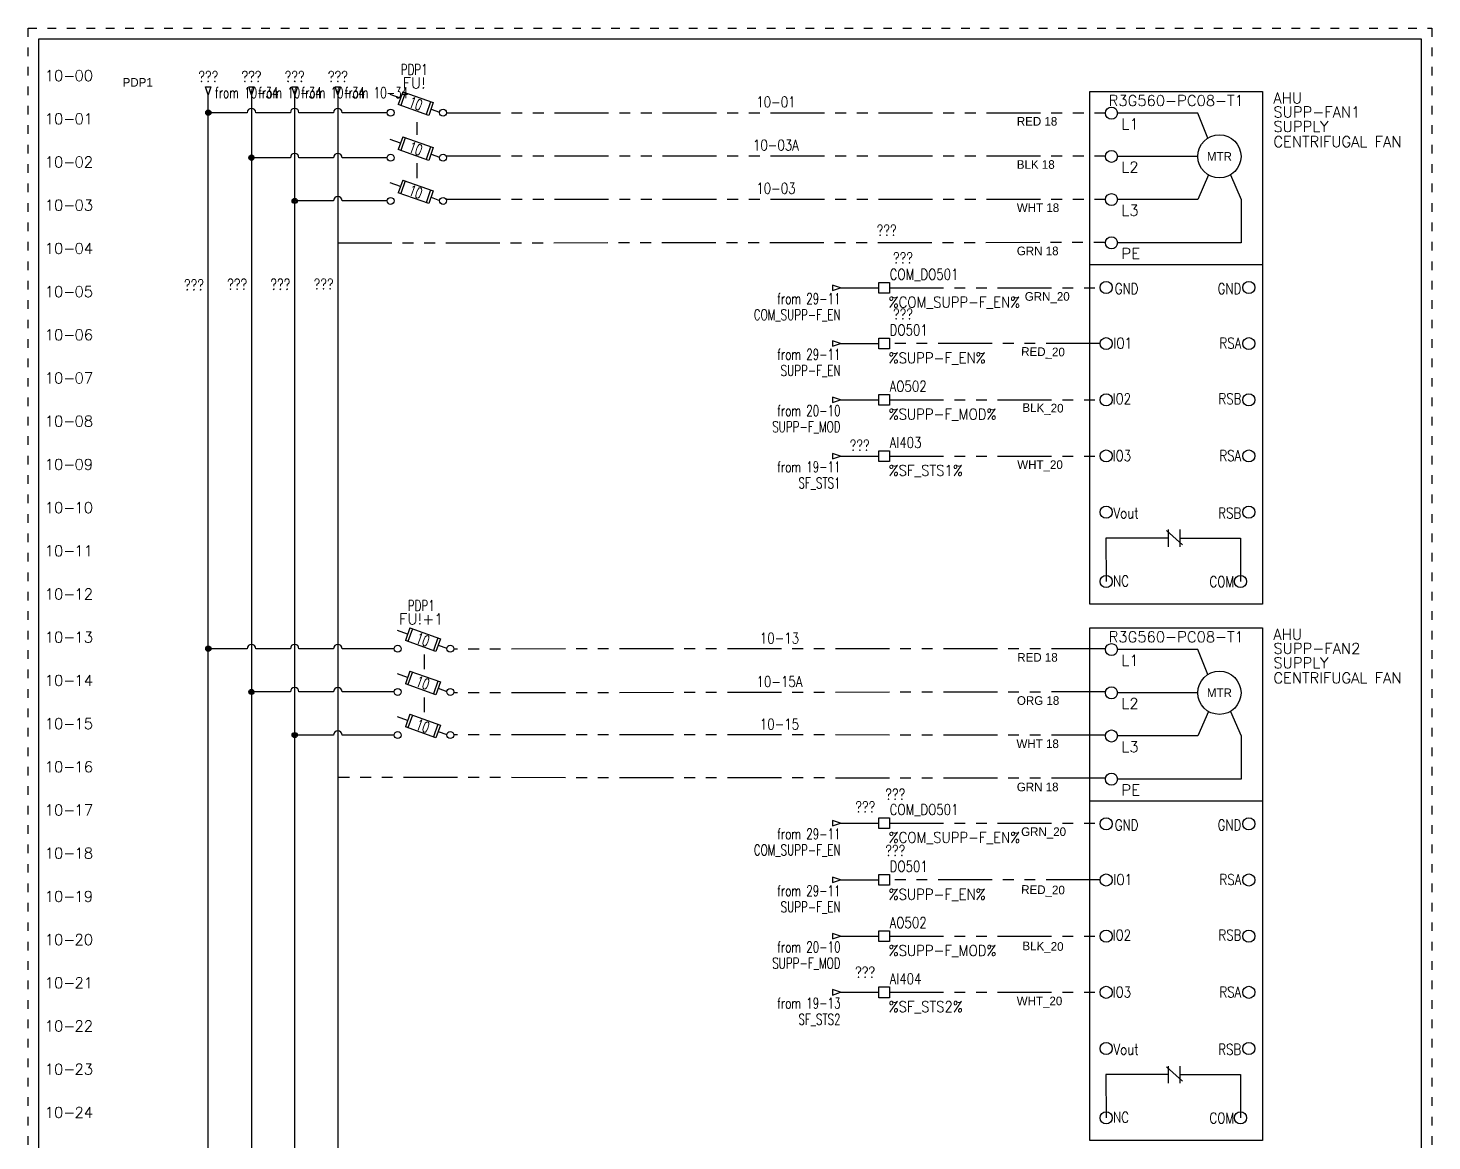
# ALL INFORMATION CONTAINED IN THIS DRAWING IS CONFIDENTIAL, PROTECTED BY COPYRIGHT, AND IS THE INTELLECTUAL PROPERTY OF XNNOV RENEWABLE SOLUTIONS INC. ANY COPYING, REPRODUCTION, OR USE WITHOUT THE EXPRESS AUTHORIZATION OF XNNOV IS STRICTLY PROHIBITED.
# Model space of a CAD drawing. Header units: inches. Extents: x 0 to 16.2, y 0 to 21.2.
# Drawn here: x 0 to 16.25, y 8.37 to 21.25 of the extents above; entities that cross this region are included whole.
import ezdxf
from ezdxf.enums import TextEntityAlignment as Align

# ---------------------------------------------------------------- set-up
doc = ezdxf.new("R2010")
doc.units = ezdxf.units.IN
doc.header["$MEASUREMENT"] = 0
doc.linetypes.add('DOT2', pattern=[0.125, 0, -0.125])
doc.linetypes.add('PHANTOM2', pattern=[1.25, 0.625, -0.125, 0.125, -0.125, 0.125, -0.125])
for name, color, linetype in [('BLK_18', 251, 'Continuous'), ('BLK_20', 250, 'Continuous'), ('BRN_8', 46, 'Continuous'), ('GRN_14', 76, 'Continuous'), ('GRN_20', 3, 'Continuous'), ('LINK', 7, 'Continuous'), ('MISC', 7, 'Continuous'), ('ORG_8', 30, 'Continuous'), ('RED_18', 1, 'Continuous'), ('RED_20', 1, 'Continuous'), ('SYMS', 7, 'Continuous'), ('TAGFIXED', 7, 'Continuous'), ('WHT_18', 7, 'Continuous'), ('WHT_20', 7, 'Continuous'), ('WIREFIXED', 7, 'Continuous'), ('WIRENO', 92, 'Continuous'), ('YEL_8', 2, 'Continuous')]:
    doc.layers.add(name, color=color, linetype=linetype)
doc.layers.add('TITLEBLOCK_FRAME', color=7, linetype='DOT2', plot=False)
doc.styles.add('TB_BODY', font='arial.ttf')
doc.styles.add('WD', font='romans.shx')

# ---------------------------------------------------------------- blocks, each defined once
blk = doc.blocks.new('HDS21FL')
for p, q in [((-0.19, 0.168), (-0.307, 0.21)), ((-0.163, 0.241), (-0.216, 0.094)), ((-0.134, 0.231), (-0.187, 0.084)), ((-0.163, 0.241), (0.19, 0.116)), ((0.137, -0.032), (-0.216, 0.094)), ((0.16, 0.126), (0.108, -0.021)), ((0.19, 0.116), (0.137, -0.032)), ((0.164, 0.042), (0.264, 0.006))]:
    blk.add_line(p, q)
at = {"linetype": 'Continuous'}
for centre in [(-0.304, 0), (0.304, 0)]:
    blk.add_circle(centre, 0.04, dxfattribs=at)
at = {"style": 'WD', "width": 0.7}
for tag, p in [('INST', (-0.031, 0.607)), ('LOC', (-0.031, 0.438))]:
    blk.add_attdef(tag, text='', height=0.125, dxfattribs=at).set_placement(p, align=Align.CENTER)
at = {"style": 'WD'}
blk.add_attdef('TAG2', text='', height=0.125, dxfattribs=at).set_placement((-0.031, 0.281), align=Align.CENTER)
for tag, p in [('X2LINK', (0, 0.375)), ('X8LINK', (0, -0.109))]:
    blk.add_attdef(tag, p, '', height=0.01, dxfattribs=at)
at = {"style": 'WD', "width": 0.7}
blk.add_attdef('RATING1', text='', height=0.125, rotation=340.3798, dxfattribs=at).set_placement((-0.013, 0.105), align=Align.MIDDLE_CENTER)
at = {"style": 'WD'}
for tag, p, height, flags in [('CONTACT', (0.098, 0.24), 0.01, 9), ('FAMILY', (0.098, 0.264), 0.01, 9), ('X4TERM01', (-0.344, 0), 0.0125, 1), ('X1TERM02', (0.344, 0), 0.0125, 1)]:
    blk.add_attdef(tag, p, '', height=height, dxfattribs=dict(at, flags=flags))
at = {"linetype": 'Continuous', "style": 'WD', "flags": 8}
blk.add_attdef('TERM01', text='', height=0.125, dxfattribs=at).set_placement((-0.406, -0.031), align=Align.TOP_RIGHT)
blk.add_attdef('TERM02', text='', height=0.125, dxfattribs=at).set_placement((0.406, -0.031), align=Align.TOP_LEFT)
blk = doc.blocks.new('Hds11fl')
for p, q in [((-0.19, 0.168), (-0.307, 0.21)), ((-0.163, 0.241), (-0.216, 0.094)), ((-0.134, 0.231), (-0.187, 0.084)), ((-0.163, 0.241), (0.19, 0.116)), ((0.137, -0.032), (-0.216, 0.094)), ((0.16, 0.126), (0.108, -0.021)), ((0.19, 0.116), (0.137, -0.032)), ((0.164, 0.042), (0.264, 0.006))]:
    blk.add_line(p, q)
at = {"linetype": 'Continuous'}
for centre in [(-0.304, 0), (0.304, 0)]:
    blk.add_circle(centre, 0.04, dxfattribs=at)
at = {"style": 'WD', "width": 0.7}
for tag, p in [('INST', (-0.031, 0.607)), ('LOC', (-0.031, 0.438))]:
    blk.add_attdef(tag, text='', height=0.125, dxfattribs=at).set_placement(p, align=Align.CENTER)
at = {"style": 'WD'}
blk.add_attdef('TAG1', text='', height=0.125, dxfattribs=at).set_placement((-0.031, 0.281), align=Align.CENTER)
for tag, p in [('X2LINK', (0, 0.406)), ('X8LINK', (0, -0.109))]:
    blk.add_attdef(tag, p, '', height=0.01, dxfattribs=at)
at = {"style": 'WD', "width": 0.7}
blk.add_attdef('RATING1', text='', height=0.125, rotation=340.3798, dxfattribs=at).set_placement((-0.013, 0.105), align=Align.MIDDLE_CENTER)
at = {"linetype": 'Continuous', "style": 'WD', "flags": 9}
for tag, p in [('ASSYCODE', (0.126, 0.206)), ('MFG', (0.126, 0.228)), ('CAT', (0.126, 0.247))]:
    blk.add_attdef(tag, text='', height=0.01, dxfattribs=at).set_placement(p, align=Align.CENTER)
at = {"style": 'WD'}
for tag, p, height, flags in [('CONTACT', (0.098, 0.187), 0.01, 9), ('FAMILY', (0.098, 0.264), 0.01, 9), ('X4TERM01', (-0.344, 0), 0.0125, 1), ('X1TERM02', (0.344, 0), 0.0125, 1)]:
    blk.add_attdef(tag, p, '', height=height, dxfattribs=dict(at, flags=flags))
at = {"linetype": 'Continuous', "style": 'WD', "flags": 8}
blk.add_attdef('TERM01', text='', height=0.125, dxfattribs=at).set_placement((-0.406, -0.031), align=Align.TOP_RIGHT)
blk.add_attdef('TERM02', text='', height=0.125, dxfattribs=at).set_placement((0.406, -0.031), align=Align.TOP_LEFT)
blk = doc.blocks.new('HT0001')
for p, q in [((-0.062, 0.062), (0.062, 0.062)), ((-0.062, -0.062), (-0.062, 0.062)), ((0.062, 0.062), (0.062, -0.062)), ((0.062, -0.062), (-0.062, -0.062))]:
    blk.add_line(p, q)
at = {"style": 'WD'}
for tag, p, width in [('INST', (0.062, 0.42), 0.7), ('LOC', (0.062, 0.25), 0.7), ('DESC1', (0.05, -0.385), 0.8)]:
    blk.add_attdef(tag, p, '', height=0.125, dxfattribs=dict(at, width=width))
at = {"linetype": 'Continuous', "style": 'WD'}
for tag, p, height, width, flags in [('TERM01', (0.062, 0.094), 0.125, 0.8, 8), ('TAGSTRIP', (0.05, -0.229), 0.125, 0.9, 8), ('CAT', (0.213, -0.406), 0.109, 0.8, 1), ('DESC2', (0.05, -0.541), 0.125, 0.8, 8), ('DESC3', (0.05, -0.698), 0.125, 0.8, 8)]:
    blk.add_attdef(tag, p, '', height=height, dxfattribs=dict(at, width=width, flags=flags))
at = {"style": 'WD', "flags": 1}
for tag, p, height in [('X4TERM01', (-0.062, 0), 0.0125), ('X4TERMDESC01', (-0.055, -0.023), 0.025), ('X2TERMDESC01', (-0.006, 0.029), 0.025), ('STRIPSEQ', (0, 0), 0.00125), ('X2TERM01', (0, 0.062), 0.0125), ('X2PIN01', (0.033, 0.084), 0.0125), ('X1TERMDESC01', (0.039, 0.007), 0.025), ('X1TERM01', (0.062, 0), 0.0125), ('X1PIN01', (0.087, 0.016), 0.0125), ('X4PIN01', (-0.114, -0.038), 0.0125), ('LINKTERM', (0, -0.002), 0.00125), ('X8TERM01', (0, -0.062), 0.0125), ('X8TERMDESC01', (0, -0.054), 0.025), ('X8PIN01', (0.026, -0.096), 0.0125)]:
    blk.add_attdef(tag, p, '', height=height, dxfattribs=at)
at = {"linetype": 'Continuous', "style": 'WD', "width": 0.8, "flags": 1}
blk.add_attdef('MFG', text='', height=0.109, dxfattribs=at).set_placement((0.088, -0.406), align=Align.RIGHT)
at = {"style": 'WD', "width": 0.7, "flags": 1}
blk.add_attdef('ASSYCODE', (0.062, -0.281), '', height=0.01, dxfattribs=at)
blk = doc.blocks.new('HA1D3')
blk.add_lwpolyline([(-0.094, 0), (-0.094, -0.031), (0, 0), (-0.094, 0.031), (-0.094, 0)])
at = {"style": 'WD', "width": 0.8, "flags": 8}
blk.add_attdef('WIRENO', text='', height=0.125, dxfattribs=at).set_placement((0, 0.094), align=Align.RIGHT)
at = {"style": 'WD', "flags": 1}
blk.add_attdef('SIGCODE', text='', height=0.01, dxfattribs=at).set_placement((-0.02, 0.047), align=Align.RIGHT)
blk.add_attdef('X1TERM01', (0, 0), '', height=0.01, dxfattribs=at)
at = {"style": 'WD', "width": 0.7}
for tag, p in [('XREF', (0, -0.188)), ('DESC1', (0, -0.375))]:
    blk.add_attdef(tag, text='', height=0.125, dxfattribs=at).set_placement(p, align=Align.RIGHT)
blk = doc.blocks.new('*U10')
blk.add_circle((0, 0), 0.0699)
blk = doc.blocks.new('*U11')
at = {"color": 0, "linetype": 'ByBlock', "lineweight": -2, "transparency": 16777216}
for p in [(0, 2.6), (0, 1.95), (0, 1.3), (0, 0.65), (0, 0)]:
    blk.add_blockref('*U10', p, dxfattribs=at)
blk = doc.blocks.new('*U12')
blk.add_circle((0, 0), 0.0699)
blk = doc.blocks.new('*U13')
at = {"color": 0, "linetype": 'ByBlock', "lineweight": -2, "transparency": 16777216}
for p in [(0, 2.6), (0, 1.95), (0, 1.3), (0, 0.65), (0, 0)]:
    blk.add_blockref('*U12', p, dxfattribs=at)
blk = doc.blocks.new('HMO1_SUPP_FAN')
for p, q in [((0.25, 1.75), (-0.68, 1.75)), ((0.25, 0.75), (-0.68, 0.75)), ((-1, 0), (1, 0))]:
    blk.add_line(p, q)
at = {"ltscale": 0.5}
for p, q in [((0.366, 1.461), (0.25, 1.75)), ((0.25, 1.25), (-0.68, 1.25)), ((0.372, 1.035), (0.25, 0.75)), ((0.628, 1.035), (0.75, 0.75)), ((0.75, 0.75), (0.75, 0.25)), ((0.75, 0.25), (-0.68, 0.25)), ((-0.112, -3.078), (0.072, -3.246)), ((-0.089, -3.27), (-0.089, -3.07)), ((0.046, -3.27), (0.046, -3.07)), ((0.046, -3.17), (0.744, -3.17)), ((0.744, -3.17), (0.744, -3.67))]:
    blk.add_line(p, q, dxfattribs=at)
blk.add_lwpolyline([(-1, 2), (1, 2), (1, -3.932), (-1, -3.932)], close=True)
blk.add_lwpolyline([(-0.089, -3.17), (-0.814, -3.17), (-0.811, -3.67)], dxfattribs=at)
for centre, radius in [((-0.75, 1.75), 0.0699), ((0.5, 1.25), 0.25), ((-0.75, 1.25), 0.0699), ((-0.75, 0.75), 0.0699), ((-0.75, 0.25), 0.0699), ((-0.811, -3.67), 0.0699), ((0.744, -3.67), 0.0699)]:
    blk.add_circle(centre, radius)
for name, p in [('*U13', (-0.811, -2.867)), ('*U11', (0.84, -2.867))]:
    blk.add_blockref(name, p)
at = {"insert": (0.5, 1.25), "char_height": 0.1, "attachment_point": 5}
blk.add_mtext_dynamic_manual_height_columns('MTR', width=1, gutter_width=0.5, heights=[-0.1], dxfattribs=at)
at = {"style": 'WD'}
for tag, p in [('CAT', (0, 1.896)), ('XREF', (2.147, 0.09))]:
    blk.add_attdef(tag, text='', height=0.125, dxfattribs=at).set_placement(p, align=Align.MIDDLE)
for tag, flags, p in [('FAMILY', 9, (0.567, 1.834)), ('INST', 1, (1.307, 1.864)), ('ASSYCODE', 9, (0.567, 1.659))]:
    blk.add_attdef(tag, text='', height=0.125, dxfattribs=dict(at, flags=flags)).set_placement(p, align=Align.CENTER)
for tag, p in [('LOC', (1.125, 1.926)), ('TAG1', (1.125, 1.763)), ('TERM01', (-0.634, 1.625)), ('DESC1', (1.125, 1.597)), ('RATING1', (1.125, 1.422)), ('DESC2', (1.125, 1.422)), ('DESC3', (1.125, 1.247)), ('TERM02', (-0.634, 1.125)), ('TERM03', (-0.634, 0.625)), ('TERM04', (-0.634, 0.125))]:
    blk.add_attdef(tag, text='', height=0.125, dxfattribs=at).set_placement(p, align=Align.MIDDLE_LEFT)
at = {"style": 'WD', "flags": 1}
for tag, p, height in [('X4TERM01', (-0.82, 1.75), 0.0125), ('X4TERM02', (-0.82, 1.25), 0.0125), ('X4TERM03', (-0.82, 0.75), 0.0125), ('X4TERM04', (-0.82, 0.25), 0.0125), ('X4TERM18', (-0.875, -0.275), 0.005), ('X1TERM23', (0.875, -0.277), 0.005), ('X4TERM19', (-0.875, -0.923), 0.005), ('X1TERM24', (0.874, -0.919), 0.005), ('X4TERM20', (-0.874, -1.566), 0.005), ('X1TERM25', (0.876, -1.571), 0.005), ('X4TERM21', (-0.873, -2.212), 0.005), ('X1TERM26', (0.874, -2.218), 0.005), ('X4TERM22', (-0.871, -2.878), 0.005), ('X1TERM27', (0.873, -2.869), 0.005), ('X4TERM29', (-0.873, -3.674), 0.005), ('X1TERM28', (0.777, -3.671), 0.005)]:
    blk.add_attdef(tag, p, '', height=height, dxfattribs=at)
at = {"style": 'WD'}
for tag, p in [('X4TERMDESC01', (-0.627, 1.625)), ('X4TERMDESC02', (-0.627, 1.125)), ('X4TERMDESC03', (-0.627, 0.625)), ('X4TERMDESC04', (-0.627, 0.062))]:
    blk.add_attdef(tag, text='', height=0.125, dxfattribs=at).set_placement(p, align=Align.TOP_LEFT)
at = {"style": 'WD', "flags": 1}
blk.add_attdef('MFG', text='', height=0.125, dxfattribs=at).set_placement((0.337, 1.721), align=Align.MIDDLE)
for tag, p in [('RATING2', (1.125, 1.247)), ('RATING3', (1.125, 1.047)), ('RATING4', (1.125, 0.859)), ('RATING5', (1.125, 0.672)), ('RATING6', (1.125, 0.484)), ('RATING7', (1.125, 0.297)), ('RATING8', (1.125, 0.109)), ('RATING9', (1.125, -0.078)), ('RATING10', (1.125, -0.266)), ('RATING11', (1.125, -0.453)), ('RATING12', (1.125, -0.641))]:
    blk.add_attdef(tag, text='', height=0.125, dxfattribs=at).set_placement(p, align=Align.MIDDLE_LEFT)
at = {"style": 'WD', "width": 0.8}
for tag, p in [('TERM18', (-0.711, -0.218)), ('TERM19', (-0.726, -0.849)), ('TERM20', (-0.736, -1.493)), ('TERM21', (-0.736, -2.152)), ('TERM22', (-0.726, -2.816))]:
    blk.add_attdef(tag, text='', height=0.125, dxfattribs=at).set_placement(p, align=Align.TOP_LEFT)
for tag, p in [('TERM23', (0.754, -0.218)), ('TERM24', (0.754, -0.849)), ('TERM25', (0.755, -1.493)), ('TERM26', (0.753, -2.152)), ('TERM27', (0.752, -2.816)), ('TERM28', (0.672, -3.61))]:
    blk.add_attdef(tag, text='', height=0.125, dxfattribs=at).set_placement(p, align=Align.TOP_RIGHT)
blk.add_attdef('TERM29', text='', height=0.125, dxfattribs=at).set_placement((-0.731, -3.663), align=Align.MIDDLE_LEFT)
blk = doc.blocks.new('HA1D2')
blk.add_lwpolyline([(0, 0.094), (0.031, 0.094), (0, 0), (-0.031, 0.094), (0, 0.094)])
at = {"style": 'WD', "width": 0.8, "flags": 8}
blk.add_attdef('WIRENO', text='', height=0.125, dxfattribs=at).set_placement((0, 0.15), align=Align.CENTER)
at = {"style": 'WD', "flags": 1}
for tag, p in [('X8TERM01', (0, 0)), ('SIGCODE', (0.026, 0.066))]:
    blk.add_attdef(tag, p, '', height=0.01, dxfattribs=at)
at = {"style": 'WD', "width": 0.7}
for tag, p in [('XREF', (0.077, -0.037)), ('DESC1', (0.077, -0.206))]:
    blk.add_attdef(tag, p, '', height=0.125, dxfattribs=at)
blk = doc.blocks.new('WDDOT')
for radius in [0.03, 0.0187, 0.00929]:
    blk.add_circle((0, 0), radius)
blk = doc.blocks.new('WD_WNH')
at = {"linetype": 'Continuous', "style": 'WD', "width": 0.8}
blk.add_attdef('WIRENO', text='', height=0.125, dxfattribs=at).set_placement((0, 0.062), align=Align.CENTER)
at = {"style": 'WD', "flags": 1}
for tag, p in [('W01USER', (0, 0.078)), ('W02USER', (0, 0.07)), ('W03USER', (0, 0.062)), ('W04USER', (0, 0.055)), ('W05USER', (0, 0.047)), ('W06USER', (0, 0.039)), ('W07USER', (0, 0.031)), ('W08USER', (0, 0.023)), ('W09USER', (0, 0.016)), ('W10USER', (0, 0.008))]:
    blk.add_attdef(tag, text='', height=0.005, dxfattribs=at).set_placement(p, align=Align.CENTER)
blk = doc.blocks.new('WD_WNV')
at = {"linetype": 'Continuous', "style": 'WD', "width": 0.8}
blk.add_attdef('WIRENO', text='', height=0.125, dxfattribs=at).set_placement((-0.05, 0), align=Align.MIDDLE_RIGHT)
at = {"style": 'WD', "flags": 1}
for tag, p in [('W01USER', (-0.062, 0.094)), ('W02USER', (-0.062, 0.086)), ('W03USER', (-0.062, 0.078)), ('W04USER', (-0.062, 0.07)), ('W05USER', (-0.062, 0.062)), ('W06USER', (-0.062, 0.055)), ('W07USER', (-0.062, 0.047)), ('W08USER', (-0.062, 0.039)), ('W09USER', (-0.062, 0.031)), ('W10USER', (-0.062, 0.023))]:
    blk.add_attdef(tag, text='', height=0.005, dxfattribs=at).set_placement(p, align=Align.CENTER)
blk = doc.blocks.new('WD_MLRH7')
at = {"style": 'WD'}
blk.add_attdef('WDCOPY_DASH', text='', height=0.125, dxfattribs=at).set_placement((-0.684, 0), align=Align.MIDDLE)
blk.add_attdef('SHEET', text='', height=0.125, dxfattribs=at).set_placement((-0.756, 0), align=Align.MIDDLE_RIGHT)
blk.add_attdef('RUNGFIRST', text='', height=0.125, dxfattribs=at).set_placement((-0.625, 0), align=Align.MIDDLE_LEFT)
at = {"style": 'WD', "flags": 1}
for tag, p in [('RUNGHORV', (-0.25, -0.127)), ('RUNGINC', (-0.25, -0.163)), ('WIREMODE', (-0.25, -0.281)), ('RUNGDIST', (-0.25, -0.2)), ('RUNGCNT', (-0.25, -0.237)), ('WIREFMT', (-0.25, -0.321)), ('WIRE-START', (-0.25, -0.356)), ('WIRE-GSUF', (-0.25, -0.396)), ('PH3SPACE', (-0.25, -0.437))]:
    blk.add_attdef(tag, text='', height=0.025, dxfattribs=at).set_placement(p, align=Align.RIGHT)
blk = doc.blocks.new('2026 XNNOV portrait EN')
at = {"color": 5}
for p, q in [((0, 21), (16, 21)), ((0, 0), (0, 21)), ((0, 21), (16, 21)), ((0, 0), (0, 21)), ((16, 21), (16, 0)), ((16, 21), (16, 0))]:
    blk.add_line(p, q, dxfattribs=at)
at = {"layer": 'TITLEBLOCK_FRAME'}
blk.add_lwpolyline([(-0.125, 21.125), (16.125, 21.125), (16.125, -0.125), (-0.125, -0.125)], close=True, dxfattribs=at)
blk.add_lwpolyline([(-0.125, 21.125), (16.125, 21.125), (16.125, -0.125), (-0.125, -0.125)], close=True, dxfattribs=at)
at = {"color": 7, "style": 'TB_BODY', "flags": 4}
for tag, p in [('N5', (7.597, 1.925)), ('N4', (7.597, 1.575)), ('N3', (7.597, 1.225)), ('N2', (7.597, 0.925)), ('N1', (7.597, 0.575)), ('PAGENO', (5.883, 0.167)), ('SHEETMAX', (6.824, 0.157))]:
    blk.add_attdef(tag, text='', height=0.14, dxfattribs=at).set_placement(p, align=Align.MIDDLE_CENTER)
for tag, height, p in [('DATE5', 0.14, (7.854, 1.925)), ('PAR5', 0.14, (9.104, 1.925)), ('DESCRIPTION5', 0.14, (9.661, 1.925)), ('TITLE1', 0.175, (0.091, 1.57)), ('DATE4', 0.14, (7.854, 1.575)), ('PAR4', 0.14, (9.104, 1.575)), ('DESCRIPTION4', 0.14, (9.661, 1.575)), ('TITLE2', 0.175, (0.091, 1.306)), ('AP.PAR', 0.14, (5.526, 1.365)), ('DATE3', 0.14, (7.854, 1.225)), ('PAR3', 0.14, (9.104, 1.225)), ('DESCRIPTION3', 0.14, (9.661, 1.225)), ('TITLE3', 0.175, (0.091, 1.041)), ('DATE2', 0.14, (7.854, 0.925)), ('PAR2', 0.14, (9.104, 0.925)), ('DESCRIPTION2', 0.14, (9.661, 0.925)), ('DESS.PAR', 0.14, (5.286, 0.642)), ('DATE1', 0.14, (7.854, 0.575)), ('PAR1', 0.14, (9.109, 0.575)), ('DESCRIPTION1', 0.14, (9.645, 0.575)), ('PRJCT', 0.14, (1.193, 0.167)), ('DATE', 0.14, (3.204, 0.179))]:
    blk.add_attdef(tag, text='', height=height, dxfattribs=at).set_placement(p, align=Align.MIDDLE_LEFT)

msp = doc.modelspace()

# ---------------------------------------------------------------- linework, layer by layer
at = {"layer": 'BLK_18', "linetype": 'PHANTOM2'}
for p, q in [((4.844, 19.771), (12.47, 19.771)), ((12.47, 13.567), (4.925, 13.555))]:
    msp.add_line(p, q, dxfattribs=at)
at = {"layer": 'BLK_20'}
for p, q in [((9.405, 18.244), (9.848, 18.244)), ((9.405, 16.948), (9.848, 16.948)), ((9.405, 12.049), (9.848, 12.049)), ((9.405, 10.74), (9.848, 10.74))]:
    msp.add_line(p, q, dxfattribs=at)
at = {"layer": 'BLK_20', "linetype": 'PHANTOM2'}
for p, q in [((9.973, 16.948), (12.41, 16.948)), ((9.973, 10.74), (12.41, 10.74))]:
    msp.add_line(p, q, dxfattribs=at)
at = {"layer": 'BRN_8'}
for p, q in [((2.086, 16.08), (2.086, 20.477)), ((2.536, 20.271), (2.086, 20.271)), ((3.036, 20.271), (2.636, 20.271)), ((3.536, 20.271), (3.136, 20.271)), ((4.156, 20.271), (3.636, 20.271)), ((2.086, 3.809), (2.086, 16.08)), ((2.536, 14.067), (2.076, 14.067)), ((3.036, 14.067), (2.636, 14.067)), ((3.536, 14.067), (3.136, 14.067)), ((4.239, 14.067), (3.636, 14.067))]:
    msp.add_line(p, q, dxfattribs=at)
for centre in [(2.586, 20.271), (3.086, 20.271), (3.586, 20.271), (2.586, 14.067), (3.086, 14.067), (3.586, 14.067)]:
    msp.add_arc(centre, 0.05, 0, 180, dxfattribs=at)
at = {"layer": 'GRN_14'}
for p, q in [((3.586, 20.477), (3.586, 16.096)), ((3.586, 16.096), (3.586, 3.809))]:
    msp.add_line(p, q, dxfattribs=at)
at = {"layer": 'GRN_14', "linetype": 'PHANTOM2'}
for p, q in [((3.586, 18.764), (12.47, 18.771)), ((12.47, 12.567), (3.586, 12.577))]:
    msp.add_line(p, q, dxfattribs=at)
at = {"layer": 'GRN_20', "linetype": 'PHANTOM2'}
for p, q in [((9.973, 18.244), (12.415, 18.244)), ((9.973, 12.049), (12.415, 12.049))]:
    msp.add_line(p, q, dxfattribs=at)
at = {"layer": 'LINK'}
for p, q in [((4.5, 20.161), (4.5, 20.014)), ((4.5, 19.687), (4.5, 19.514)), ((4.583, 13.999), (4.583, 13.831)), ((4.583, 13.504), (4.583, 13.331))]:
    msp.add_line(p, q, dxfattribs=at)
at = {"layer": 'ORG_8'}
for p, q in [((2.586, 20.477), (2.586, 16.091)), ((3.036, 19.75), (2.586, 19.75)), ((3.536, 19.75), (3.136, 19.75)), ((4.156, 19.75), (3.636, 19.75)), ((2.586, 16.091), (2.586, 3.809)), ((3.036, 13.567), (2.572, 13.567)), ((3.536, 13.567), (3.136, 13.567)), ((4.239, 13.567), (3.636, 13.567))]:
    msp.add_line(p, q, dxfattribs=at)
for centre in [(3.086, 19.75), (3.586, 19.75), (3.086, 13.567), (3.586, 13.567)]:
    msp.add_arc(centre, 0.05, 0, 180, dxfattribs=at)
at = {"layer": 'RED_18', "linetype": 'PHANTOM2'}
for p, q in [((4.844, 20.271), (12.47, 20.271)), ((12.47, 14.067), (4.926, 14.063))]:
    msp.add_line(p, q, dxfattribs=at)
at = {"layer": 'RED_20', "linetype": 'PHANTOM2'}
for p, q in [((12.409, 17.599), (9.973, 17.599)), ((12.409, 11.391), (9.973, 11.391))]:
    msp.add_line(p, q, dxfattribs=at)
at = {"layer": 'WHT_18', "linetype": 'PHANTOM2'}
for p, q in [((4.844, 19.271), (12.47, 19.271)), ((12.47, 13.067), (4.926, 13.07))]:
    msp.add_line(p, q, dxfattribs=at)
at = {"layer": 'WHT_20'}
for p, q in [((9.405, 17.599), (9.848, 17.599)), ((9.405, 16.297), (9.848, 16.297)), ((9.405, 11.391), (9.848, 11.391)), ((9.405, 10.09), (9.848, 10.09))]:
    msp.add_line(p, q, dxfattribs=at)
at = {"layer": 'WHT_20', "linetype": 'PHANTOM2'}
for p, q in [((9.973, 16.297), (12.417, 16.297)), ((9.973, 10.09), (12.417, 10.09))]:
    msp.add_line(p, q, dxfattribs=at)
at = {"layer": 'YEL_8'}
for p, q in [((3.086, 16.091), (3.086, 20.477)), ((3.536, 19.25), (3.086, 19.25)), ((4.156, 19.25), (3.636, 19.25)), ((3.086, 3.809), (3.086, 16.091)), ((3.536, 13.067), (3.095, 13.067)), ((4.239, 13.067), (3.636, 13.067))]:
    msp.add_line(p, q, dxfattribs=at)
for centre in [(3.586, 19.25), (3.586, 13.067)]:
    msp.add_arc(centre, 0.05, 0, 180, dxfattribs=at)

# ---------------------------------------------------------------- block references
msp.add_blockref('2026 XNNOV portrait EN', (0.125, 0.125))
msp.add_blockref('WD_MLRH7', (1.163, 20.7)).add_auto_attribs({'RUNGFIRST': '00', 'SHEET': '10', 'WDCOPY_DASH': '-'})
at = {"layer": 'SYMS'}
ref = msp.add_blockref('Hds11fl', (4.5, 20.271), dxfattribs=at)
ref.add_attrib('RATING1', '10', dxfattribs={"layer": '0', "height": 0.125, "rotation": 340.3798, "style": 'WD', "width": 0.7}).set_placement((4.487, 20.376), align=Align.MIDDLE_CENTER)
ref.add_attrib('LOC', 'PDP1', dxfattribs={"layer": '0', "height": 0.125, "style": 'WD', "width": 0.7}).set_placement((4.469, 20.708), align=Align.CENTER)
ref.add_attrib('TAG1F', 'FU!', dxfattribs={"layer": 'TAGFIXED', "height": 0.125, "style": 'WD'}).set_placement((4.469, 20.552), align=Align.CENTER)
for name, p, values in [('HA1D2', (2.086, 20.477), {'WIRENO': '???', 'XREF': 'from 10-34'}), ('HA1D2', (2.586, 20.477), {'WIRENO': '???', 'XREF': 'from 10-34'}), ('HA1D2', (3.086, 20.477), {'WIRENO': '???', 'XREF': 'from 10-34'}), ('HA1D2', (3.586, 20.477), {'WIRENO': '???', 'XREF': 'from 10-34'}), ('HT0001', (9.911, 18.244), {'TERM01': 'COM_DO501 ', 'TAGSTRIP': '%COM_SUPP-F_EN%'}), ('HA1D3', (9.405, 18.244), {'DESC1': 'COM_SUPP-F_EN', 'XREF': 'from 29-11'}), ('HT0001', (9.911, 17.599), {'TERM01': 'DO501', 'TAGSTRIP': '%SUPP-F_EN%'}), ('HA1D3', (9.405, 17.599), {'DESC1': 'SUPP-F_EN', 'XREF': 'from 29-11'}), ('HT0001', (9.911, 16.948), {'TERM01': 'AO502', 'TAGSTRIP': '%SUPP-F_MOD%'}), ('HA1D3', (9.405, 16.948), {'DESC1': 'SUPP-F_MOD', 'XREF': 'from 20-10'}), ('HT0001', (9.911, 16.297), {'TERM01': 'AI403', 'TAGSTRIP': '%SF_STS1%'}), ('HA1D3', (9.405, 16.297), {'DESC1': 'SF_STS1', 'XREF': 'from 19-11'}), ('HT0001', (9.911, 12.049), {'TERM01': 'COM_DO501 ', 'TAGSTRIP': '%COM_SUPP-F_EN%'}), ('HA1D3', (9.405, 12.049), {'DESC1': 'COM_SUPP-F_EN', 'XREF': 'from 29-11'}), ('HT0001', (9.911, 11.391), {'TERM01': 'DO501', 'TAGSTRIP': '%SUPP-F_EN%'}), ('HA1D3', (9.405, 11.391), {'DESC1': 'SUPP-F_EN', 'XREF': 'from 29-11'}), ('HT0001', (9.911, 10.74), {'TERM01': 'AO502', 'TAGSTRIP': '%SUPP-F_MOD%'}), ('HA1D3', (9.405, 10.74), {'DESC1': 'SUPP-F_MOD', 'XREF': 'from 20-10'}), ('HT0001', (9.911, 10.09), {'TERM01': 'AI404', 'TAGSTRIP': '%SF_STS2%'}), ('HA1D3', (9.405, 10.09), {'DESC1': 'SF_STS2', 'XREF': 'from 19-13'})]:
    msp.add_blockref(name, p, dxfattribs=at).add_auto_attribs(values)
ref = msp.add_blockref('HMO1_SUPP_FAN', (13.29, 18.515), dxfattribs=at)
ref.add_attrib('DESC1', 'SUPPLY', dxfattribs={"layer": '0', "height": 0.125, "style": 'WD'}).set_placement((14.415, 20.111), align=Align.MIDDLE_LEFT)
ref.add_attrib('LOC', 'AHU', dxfattribs={"layer": '0', "height": 0.125, "style": 'WD'}).set_placement((14.415, 20.441), align=Align.MIDDLE_LEFT)
ref.add_attrib('CAT', 'R3G560-PC08-T1', dxfattribs={"layer": '0', "height": 0.125, "style": 'WD'}).set_placement((13.29, 20.411), align=Align.MIDDLE)
ref.add_attrib('TAG1F', 'SUPP-FAN1', dxfattribs={"layer": 'TAGFIXED', "height": 0.125, "style": 'WD'}).set_placement((14.415, 20.278), align=Align.MIDDLE_LEFT)
ref.add_attrib('TERM01', 'L1', dxfattribs={"layer": '0', "height": 0.125, "style": 'WD'}).set_placement((12.656, 20.14), align=Align.MIDDLE_LEFT)
ref.add_attrib('TERM02', 'L2', dxfattribs={"layer": '0', "height": 0.125, "style": 'WD'}).set_placement((12.656, 19.64), align=Align.MIDDLE_LEFT)
ref.add_attrib('TERM03', 'L3', dxfattribs={"layer": '0', "height": 0.125, "style": 'WD'}).set_placement((12.656, 19.14), align=Align.MIDDLE_LEFT)
ref.add_attrib('TERM04', 'PE', dxfattribs={"layer": '0', "height": 0.125, "style": 'WD'}).set_placement((12.656, 18.64), align=Align.MIDDLE_LEFT)
ref.add_attrib('DESC2', 'CENTRIFUGAL FAN', dxfattribs={"layer": '0', "height": 0.125, "style": 'WD'}).set_placement((14.415, 19.936), align=Align.MIDDLE_LEFT)
ref.add_attrib('TERM18', 'GND', dxfattribs={"layer": '0', "height": 0.125, "style": 'WD', "width": 0.8}).set_placement((12.579, 18.296), align=Align.TOP_LEFT)
ref.add_attrib('TERM19', 'IO1', dxfattribs={"layer": '0', "height": 0.125, "style": 'WD', "width": 0.8}).set_placement((12.564, 17.666), align=Align.TOP_LEFT)
ref.add_attrib('TERM20', 'IO2', dxfattribs={"layer": '0', "height": 0.125, "style": 'WD', "width": 0.8}).set_placement((12.554, 17.022), align=Align.TOP_LEFT)
ref.add_attrib('TERM21', 'IO3', dxfattribs={"layer": '0', "height": 0.125, "style": 'WD', "width": 0.8}).set_placement((12.554, 16.363), align=Align.TOP_LEFT)
ref.add_attrib('TERM22', 'Vout', dxfattribs={"layer": '0', "height": 0.125, "style": 'WD', "width": 0.8}).set_placement((12.564, 15.699), align=Align.TOP_LEFT)
ref.add_attrib('TERM23', 'GND', dxfattribs={"layer": '0', "height": 0.125, "style": 'WD', "width": 0.8}).set_placement((14.044, 18.296), align=Align.TOP_RIGHT)
ref.add_attrib('TERM24', 'RSA', dxfattribs={"layer": '0', "height": 0.125, "style": 'WD', "width": 0.8}).set_placement((14.044, 17.666), align=Align.TOP_RIGHT)
ref.add_attrib('TERM25', 'RSB', dxfattribs={"layer": '0', "height": 0.125, "style": 'WD', "width": 0.8}).set_placement((14.045, 17.022), align=Align.TOP_RIGHT)
ref.add_attrib('TERM26', 'RSA', dxfattribs={"layer": '0', "height": 0.125, "style": 'WD', "width": 0.8}).set_placement((14.043, 16.363), align=Align.TOP_RIGHT)
ref.add_attrib('TERM27', 'RSB', dxfattribs={"layer": '0', "height": 0.125, "style": 'WD', "width": 0.8}).set_placement((14.043, 15.699), align=Align.TOP_RIGHT)
ref.add_attrib('TERM28', 'COM', dxfattribs={"layer": '0', "height": 0.125, "style": 'WD', "width": 0.8}).set_placement((13.962, 14.905), align=Align.TOP_RIGHT)
ref.add_attrib('TERM29', 'NC', dxfattribs={"layer": '0', "height": 0.125, "style": 'WD', "width": 0.8}).set_placement((12.559, 14.851), align=Align.MIDDLE_LEFT)
for p in [(2.086, 20.271), (2.586, 19.75), (3.086, 19.25), (2.086, 14.067), (2.586, 13.567), (3.086, 13.067)]:
    msp.add_blockref('WDDOT', p, dxfattribs=at)
ref = msp.add_blockref('HDS21FL', (4.5, 19.75), dxfattribs=at)
ref.add_attrib('RATING1', '10', dxfattribs={"layer": '0', "height": 0.125, "rotation": 340.3798, "style": 'WD', "width": 0.7}).set_placement((4.487, 19.855), align=Align.MIDDLE_CENTER)
ref = msp.add_blockref('HDS21FL', (4.5, 19.25), dxfattribs=at)
ref.add_attrib('RATING1', '10', dxfattribs={"layer": '0', "height": 0.125, "rotation": 340.3798, "style": 'WD', "width": 0.7}).set_placement((4.487, 19.355), align=Align.MIDDLE_CENTER)
ref = msp.add_blockref('Hds11fl', (4.583, 14.067), dxfattribs=at)
ref.add_attrib('RATING1', '10', dxfattribs={"layer": '0', "height": 0.125, "rotation": 340.3798, "style": 'WD', "width": 0.7}).set_placement((4.57, 14.172), align=Align.MIDDLE_CENTER)
ref.add_attrib('LOC', 'PDP1', dxfattribs={"layer": '0', "height": 0.125, "style": 'WD', "width": 0.7}).set_placement((4.551, 14.504), align=Align.CENTER)
ref.add_attrib('TAG1F', 'FU!+1', dxfattribs={"layer": 'TAGFIXED', "height": 0.125, "style": 'WD'}).set_placement((4.551, 14.348), align=Align.CENTER)
ref = msp.add_blockref('HMO1_SUPP_FAN', (13.29, 12.307), dxfattribs=at)
ref.add_attrib('DESC1', 'SUPPLY', dxfattribs={"layer": '0', "height": 0.125, "style": 'WD'}).set_placement((14.415, 13.904), align=Align.MIDDLE_LEFT)
ref.add_attrib('LOC', 'AHU', dxfattribs={"layer": '0', "height": 0.125, "style": 'WD'}).set_placement((14.415, 14.233), align=Align.MIDDLE_LEFT)
ref.add_attrib('CAT', 'R3G560-PC08-T1', dxfattribs={"layer": '0', "height": 0.125, "style": 'WD'}).set_placement((13.29, 14.204), align=Align.MIDDLE)
ref.add_attrib('TAG1F', 'SUPP-FAN2', dxfattribs={"layer": 'TAGFIXED', "height": 0.125, "style": 'WD'}).set_placement((14.415, 14.07), align=Align.MIDDLE_LEFT)
ref.add_attrib('TERM01', 'L1', dxfattribs={"layer": '0', "height": 0.125, "style": 'WD'}).set_placement((12.656, 13.932), align=Align.MIDDLE_LEFT)
ref.add_attrib('TERM02', 'L2', dxfattribs={"layer": '0', "height": 0.125, "style": 'WD'}).set_placement((12.656, 13.432), align=Align.MIDDLE_LEFT)
ref.add_attrib('TERM03', 'L3', dxfattribs={"layer": '0', "height": 0.125, "style": 'WD'}).set_placement((12.656, 12.932), align=Align.MIDDLE_LEFT)
ref.add_attrib('TERM04', 'PE', dxfattribs={"layer": '0', "height": 0.125, "style": 'WD'}).set_placement((12.656, 12.432), align=Align.MIDDLE_LEFT)
ref.add_attrib('DESC2', 'CENTRIFUGAL FAN', dxfattribs={"layer": '0', "height": 0.125, "style": 'WD'}).set_placement((14.415, 13.729), align=Align.MIDDLE_LEFT)
ref.add_attrib('TERM18', 'GND', dxfattribs={"layer": '0', "height": 0.125, "style": 'WD', "width": 0.8}).set_placement((12.579, 12.089), align=Align.TOP_LEFT)
ref.add_attrib('TERM19', 'IO1', dxfattribs={"layer": '0', "height": 0.125, "style": 'WD', "width": 0.8}).set_placement((12.564, 11.458), align=Align.TOP_LEFT)
ref.add_attrib('TERM20', 'IO2', dxfattribs={"layer": '0', "height": 0.125, "style": 'WD', "width": 0.8}).set_placement((12.554, 10.815), align=Align.TOP_LEFT)
ref.add_attrib('TERM21', 'IO3', dxfattribs={"layer": '0', "height": 0.125, "style": 'WD', "width": 0.8}).set_placement((12.554, 10.155), align=Align.TOP_LEFT)
ref.add_attrib('TERM22', 'Vout', dxfattribs={"layer": '0', "height": 0.125, "style": 'WD', "width": 0.8}).set_placement((12.564, 9.492), align=Align.TOP_LEFT)
ref.add_attrib('TERM23', 'GND', dxfattribs={"layer": '0', "height": 0.125, "style": 'WD', "width": 0.8}).set_placement((14.044, 12.089), align=Align.TOP_RIGHT)
ref.add_attrib('TERM24', 'RSA', dxfattribs={"layer": '0', "height": 0.125, "style": 'WD', "width": 0.8}).set_placement((14.044, 11.458), align=Align.TOP_RIGHT)
ref.add_attrib('TERM25', 'RSB', dxfattribs={"layer": '0', "height": 0.125, "style": 'WD', "width": 0.8}).set_placement((14.045, 10.815), align=Align.TOP_RIGHT)
ref.add_attrib('TERM26', 'RSA', dxfattribs={"layer": '0', "height": 0.125, "style": 'WD', "width": 0.8}).set_placement((14.043, 10.155), align=Align.TOP_RIGHT)
ref.add_attrib('TERM27', 'RSB', dxfattribs={"layer": '0', "height": 0.125, "style": 'WD', "width": 0.8}).set_placement((14.043, 9.492), align=Align.TOP_RIGHT)
ref.add_attrib('TERM28', 'COM', dxfattribs={"layer": '0', "height": 0.125, "style": 'WD', "width": 0.8}).set_placement((13.962, 8.697), align=Align.TOP_RIGHT)
ref.add_attrib('TERM29', 'NC', dxfattribs={"layer": '0', "height": 0.125, "style": 'WD', "width": 0.8}).set_placement((12.559, 8.644), align=Align.MIDDLE_LEFT)
ref = msp.add_blockref('HDS21FL', (4.583, 13.567), dxfattribs=at)
ref.add_attrib('RATING1', '10', dxfattribs={"layer": '0', "height": 0.125, "rotation": 340.3798, "style": 'WD', "width": 0.7}).set_placement((4.57, 13.672), align=Align.MIDDLE_CENTER)
ref = msp.add_blockref('HDS21FL', (4.583, 13.067), dxfattribs=at)
ref.add_attrib('RATING1', '10', dxfattribs={"layer": '0', "height": 0.125, "rotation": 340.3798, "style": 'WD', "width": 0.7}).set_placement((4.57, 13.172), align=Align.MIDDLE_CENTER)
at = {"layer": 'WIREFIXED'}
ref = msp.add_blockref('WD_WNH', (8.657, 20.271), dxfattribs=at)
ref.add_attrib('WIRENOF', '10-01', dxfattribs={"linetype": 'Continuous', "height": 0.125, "style": 'WD', "width": 0.8}).set_placement((8.657, 20.333), align=Align.CENTER)
ref = msp.add_blockref('WD_WNH', (8.657, 19.771), dxfattribs=at)
ref.add_attrib('WIRENOF', '10-03A', dxfattribs={"linetype": 'Continuous', "height": 0.125, "style": 'WD', "width": 0.8}).set_placement((8.657, 19.833), align=Align.CENTER)
ref = msp.add_blockref('WD_WNH', (8.657, 19.271), dxfattribs=at)
ref.add_attrib('WIRENOF', '10-03', dxfattribs={"linetype": 'Continuous', "height": 0.125, "style": 'WD', "width": 0.8}).set_placement((8.657, 19.333), align=Align.CENTER)
ref = msp.add_blockref('WD_WNH', (8.698, 14.065), dxfattribs=at)
ref.add_attrib('WIRENOF', '10-13', dxfattribs={"linetype": 'Continuous', "height": 0.125, "style": 'WD', "width": 0.8}).set_placement((8.698, 14.127), align=Align.CENTER)
ref = msp.add_blockref('WD_WNH', (8.698, 13.561), dxfattribs=at)
ref.add_attrib('WIRENOF', '10-15A', dxfattribs={"linetype": 'Continuous', "height": 0.125, "style": 'WD', "width": 0.8}).set_placement((8.698, 13.624), align=Align.CENTER)
ref = msp.add_blockref('WD_WNH', (8.698, 13.068), dxfattribs=at)
ref.add_attrib('WIRENOF', '10-15', dxfattribs={"linetype": 'Continuous', "height": 0.125, "style": 'WD', "width": 0.8}).set_placement((8.698, 13.131), align=Align.CENTER)
at = {"layer": 'WIRENO'}
ref = msp.add_blockref('WD_WNH', (9.627, 18.244), dxfattribs=at)
ref.add_attrib('WIRENO', '???', dxfattribs={"linetype": 'Continuous', "height": 0.125, "style": 'WD', "width": 0.8}).set_placement((9.939, 18.848), align=Align.CENTER)
ref = msp.add_blockref('WD_WNH', (9.627, 17.599), dxfattribs=at)
ref.add_attrib('WIRENO', '???', dxfattribs={"linetype": 'Continuous', "height": 0.125, "style": 'WD', "width": 0.8}).set_placement((10.127, 18.528), align=Align.CENTER)
ref = msp.add_blockref('WD_WNV', (2.086, 18.278), dxfattribs=at)
ref.add_attrib('WIRENO', '???', dxfattribs={"linetype": 'Continuous', "height": 0.125, "style": 'WD', "width": 0.8}).set_placement((2.036, 18.278), align=Align.MIDDLE_RIGHT)
ref = msp.add_blockref('WD_WNV', (2.586, 18.284), dxfattribs=at)
ref.add_attrib('WIRENO', '???', dxfattribs={"linetype": 'Continuous', "height": 0.125, "style": 'WD', "width": 0.8}).set_placement((2.536, 18.284), align=Align.MIDDLE_RIGHT)
ref = msp.add_blockref('WD_WNV', (3.086, 18.284), dxfattribs=at)
ref.add_attrib('WIRENO', '???', dxfattribs={"linetype": 'Continuous', "height": 0.125, "style": 'WD', "width": 0.8}).set_placement((3.036, 18.284), align=Align.MIDDLE_RIGHT)
ref = msp.add_blockref('WD_WNV', (3.586, 18.287), dxfattribs=at)
ref.add_attrib('WIRENO', '???', dxfattribs={"linetype": 'Continuous', "height": 0.125, "style": 'WD', "width": 0.8}).set_placement((3.536, 18.287), align=Align.MIDDLE_RIGHT)
ref = msp.add_blockref('WD_WNH', (9.627, 16.948), dxfattribs=at)
ref.add_attrib('WIRENO', '???', dxfattribs={"linetype": 'Continuous', "height": 0.125, "style": 'WD', "width": 0.8}).set_placement((10.127, 17.877), align=Align.CENTER)
ref = msp.add_blockref('WD_WNH', (9.627, 16.297), dxfattribs=at)
ref.add_attrib('WIRENO', '???', dxfattribs={"linetype": 'Continuous', "height": 0.125, "style": 'WD', "width": 0.8}).set_placement((9.627, 16.36), align=Align.CENTER)
ref = msp.add_blockref('WD_WNH', (9.538, 11.391), dxfattribs=at)
ref.add_attrib('WIRENO', '???', dxfattribs={"linetype": 'Continuous', "height": 0.125, "style": 'WD', "width": 0.8}).set_placement((10.038, 12.32), align=Align.CENTER)
ref = msp.add_blockref('WD_WNH', (9.582, 12.049), dxfattribs=at)
ref.add_attrib('WIRENO', '???', dxfattribs={"linetype": 'Continuous', "height": 0.125, "style": 'WD', "width": 0.8}).set_placement((9.691, 12.174), align=Align.CENTER)
ref = msp.add_blockref('WD_WNH', (9.538, 10.74), dxfattribs=at)
ref.add_attrib('WIRENO', '???', dxfattribs={"linetype": 'Continuous', "height": 0.125, "style": 'WD', "width": 0.8}).set_placement((10.038, 11.669), align=Align.CENTER)
ref = msp.add_blockref('WD_WNH', (9.627, 10.09), dxfattribs=at)
ref.add_attrib('WIRENO', '???', dxfattribs={"linetype": 'Continuous', "height": 0.125, "style": 'WD', "width": 0.8}).set_placement((9.689, 10.261), align=Align.CENTER)

# ---------------------------------------------------------------- texts
at = {"style": 'WD'}
for p in [(0.407, 20.2), (0.407, 19.7), (0.407, 19.2), (0.407, 18.7), (0.407, 18.2), (0.407, 17.7), (0.407, 17.2), (0.407, 16.7), (0.407, 16.2), (0.407, 15.7), (0.407, 15.2), (0.407, 14.7), (0.407, 14.2), (0.407, 13.7), (0.407, 13.2), (0.407, 12.7), (0.407, 12.2), (0.407, 11.7), (0.407, 11.2), (0.407, 10.7), (0.407, 10.2), (0.407, 9.7), (0.407, 9.2), (0.407, 8.7)]:
    msp.add_text('10', height=0.125, dxfattribs=at).set_placement(p, align=Align.MIDDLE_RIGHT)
for p in [(0.479, 20.2), (0.479, 19.7), (0.479, 19.2), (0.479, 18.7), (0.479, 18.2), (0.479, 17.7), (0.479, 17.2), (0.479, 16.7), (0.479, 16.2), (0.479, 15.7), (0.479, 15.2), (0.479, 14.7), (0.479, 14.2), (0.479, 13.7), (0.479, 13.2), (0.479, 12.7), (0.479, 12.2), (0.479, 11.7), (0.479, 11.2), (0.479, 10.7), (0.479, 10.2), (0.479, 9.7), (0.479, 9.2), (0.479, 8.7)]:
    msp.add_text('-', height=0.125, dxfattribs=at).set_placement(p, align=Align.MIDDLE)
for s, p in [('01', (0.538, 20.2)), ('02', (0.538, 19.7)), ('03', (0.538, 19.2)), ('04', (0.538, 18.7)), ('05', (0.538, 18.2)), ('06', (0.538, 17.7)), ('07', (0.538, 17.2)), ('08', (0.538, 16.7)), ('09', (0.538, 16.2)), ('10', (0.538, 15.7)), ('11', (0.538, 15.2)), ('12', (0.538, 14.7)), ('13', (0.538, 14.2)), ('14', (0.538, 13.7)), ('15', (0.538, 13.2)), ('16', (0.538, 12.7)), ('17', (0.538, 12.2)), ('18', (0.538, 11.7)), ('19', (0.538, 11.2)), ('20', (0.538, 10.7)), ('21', (0.538, 10.2)), ('22', (0.538, 9.7)), ('23', (0.538, 9.2)), ('24', (0.538, 8.7))]:
    msp.add_text(s, height=0.125, dxfattribs=at).set_placement(p, align=Align.MIDDLE_LEFT)
at = {"insert": (1.094, 20.672), "char_height": 0.1, "width": 0.82397, "attachment_point": 1}
msp.add_mtext('PDP1', dxfattribs=at)
at = {"layer": 'MISC', "char_height": 0.1}
for s, insert, attachment_point in [('RED 18', (11.445, 20.221), 1), ('BLK 18', (11.445, 19.721), 1), ('WHT 18', (11.445, 19.221), 1), ('GRN 18', (11.445, 18.721), 1), ('\\W1.00;GRN_20', (11.797, 18.194), 2), ('\\W1.00;WHT_20', (11.45, 16.247), 1), ('RED 18', (11.45, 14.017), 1), ('ORG 18', (11.446, 13.517), 1), ('WHT 18', (11.441, 13.017), 1), ('GRN 18', (11.445, 12.517), 1), ('\\W1.00;GRN_20', (11.755, 11.999), 2), ('\\W1.00;WHT_20', (11.444, 10.04), 1)]:
    msp.add_mtext(s, dxfattribs=dict(at, insert=insert, attachment_point=attachment_point))
at = {"layer": 'MISC', "char_height": 0.1, "attachment_point": 2}
for s, insert, rotation in [('RED_20', (11.749, 17.554), 359.1051), ('\\W1.00;BLK_20', (11.749, 16.904), 358.9656), ('RED_20', (11.749, 11.327), 359.1051), ('\\W1.00;BLK_20', (11.749, 10.674), 358.9656)]:
    msp.add_mtext(s, dxfattribs=dict(at, insert=insert, rotation=rotation))

doc.saveas('drawing.dxf')
